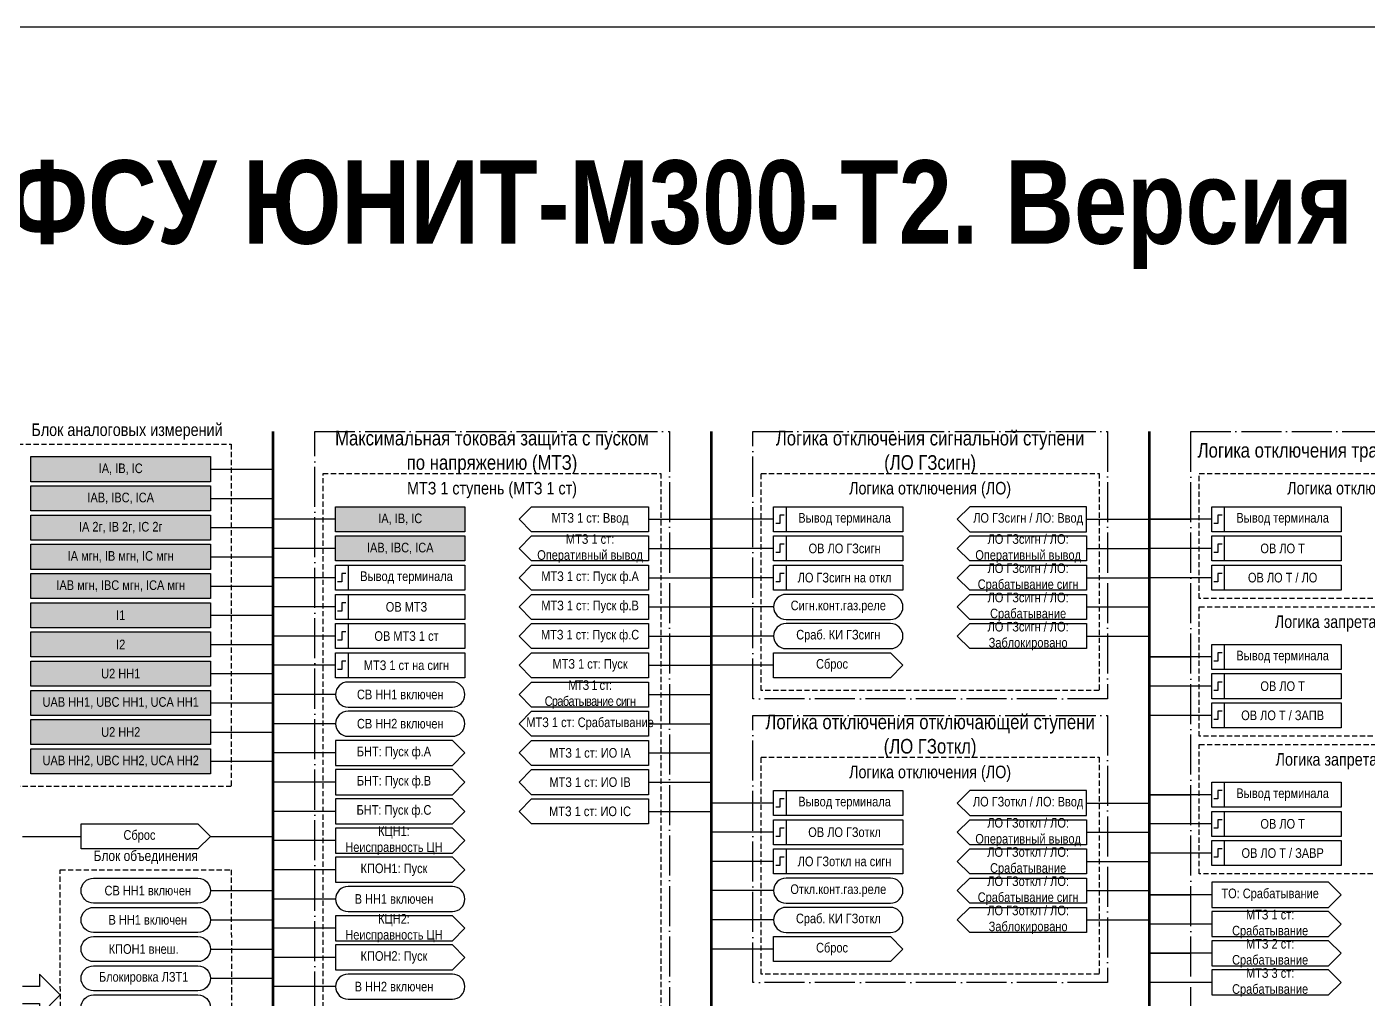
# Model space of a CAD drawing. Header units: millimetres. Extents: x -2016 to 1983, y 0 to 841.
# Drawn here: x -1825 to -1503.5, y 608 to 841 of the extents above; entities that cross this region are included whole.
import ezdxf

# ---------------------------------------------------------------- set-up
doc = ezdxf.new("R2010")
doc.units = ezdxf.units.MM
doc.linetypes.add('ACAD_ISO04W100', pattern=[30, 24, -3, 0, -3])
doc.linetypes.add('штриховая2', pattern=[0.375, 0.25, -0.125])
doc.layers.add('TEXT', color=7, linetype='Continuous', lineweight=25)
doc.layers.add('Основная', color=7, linetype='Continuous')
doc.styles.add('2.5_Gost_RD', font='ARIALN.TTF', dxfattribs={"height": 2.5})
doc.styles.add('3.5_Gost_RD', font='ARIALN.TTF', dxfattribs={"height": 3.5})

msp = doc.modelspace()

# ---------------------------------------------------------------- hatches: boundary and pattern name
at = {"ltscale": 100, "true_color": 0xef8637}
h = msp.add_hatch(color=30, dxfattribs=at)
h.dxf.hatch_style = 1
h.paths.add_polyline_path([(-1824, 738), (-1781, 738), (-1781, 732), (-1824, 732)])
h = msp.add_hatch(color=30, dxfattribs=at)
h.dxf.hatch_style = 1
h.paths.add_polyline_path([(-1824, 731), (-1781, 731), (-1781, 725), (-1824, 725)])
h = msp.add_hatch(color=30, dxfattribs=at)
h.dxf.hatch_style = 1
h.paths.add_polyline_path([(-1824, 724), (-1781, 724), (-1781, 718), (-1824, 718)])
h = msp.add_hatch(color=30, dxfattribs=at)
h.dxf.hatch_style = 1
h.paths.add_polyline_path([(-1751, 726), (-1720, 726), (-1720, 720), (-1751, 720)])
h = msp.add_hatch(color=30, dxfattribs=at)
h.dxf.hatch_style = 1
h.paths.add_polyline_path([(-1824, 717), (-1781, 717), (-1781, 711), (-1824, 711)])
h = msp.add_hatch(color=30, dxfattribs=at)
h.dxf.hatch_style = 1
h.paths.add_polyline_path([(-1751, 719), (-1720, 719), (-1720, 713), (-1751, 713)])
h = msp.add_hatch(color=30, dxfattribs=at)
h.dxf.hatch_style = 1
h.paths.add_polyline_path([(-1824, 710), (-1781, 710), (-1781, 704), (-1824, 704)])
h = msp.add_hatch(color=30, dxfattribs=at)
h.dxf.hatch_style = 1
h.paths.add_polyline_path([(-1824, 703), (-1781, 703), (-1781, 697), (-1824, 697)])
h = msp.add_hatch(color=30, dxfattribs=at)
h.dxf.hatch_style = 1
h.paths.add_polyline_path([(-1824, 696), (-1781, 696), (-1781, 690), (-1824, 690)])
h = msp.add_hatch(color=30, dxfattribs=at)
h.dxf.hatch_style = 1
h.paths.add_polyline_path([(-1824, 689), (-1781, 689), (-1781, 683), (-1824, 683)])
h = msp.add_hatch(color=30, dxfattribs=at)
h.dxf.hatch_style = 1
h.paths.add_polyline_path([(-1824, 682), (-1781, 682), (-1781, 676), (-1824, 676)])
h = msp.add_hatch(color=30, dxfattribs=at)
h.dxf.hatch_style = 1
h.paths.add_polyline_path([(-1824, 675), (-1781, 675), (-1781, 669), (-1824, 669)])
h = msp.add_hatch(color=30, dxfattribs=at)
h.dxf.hatch_style = 1
h.paths.add_polyline_path([(-1824, 668), (-1781, 668), (-1781, 662), (-1824, 662)])

# ---------------------------------------------------------------- linework, layer by layer
at = {"lineweight": 100, "ltscale": 100}
for p, q in [((-1766, 744), (-1766, 100)), ((-1661, 744), (-1661, 100)), ((-1556, 744), (-1556, 100))]:
    msp.add_line(p, q, dxfattribs=at)
at = {"ltscale": 100}
for p, q in [((-1781, 735), (-1766, 735)), ((-1781, 728), (-1766, 728)), ((-1781, 721), (-1766, 721)), ((-1751, 723), (-1766, 723)), ((-1676, 723), (-1661, 723)), ((-1646, 723), (-1661, 723)), ((-1571, 723), (-1556, 723)), ((-1541, 723), (-1556, 723)), ((-1556, 723), (-1546, 723)), ((-1781, 714), (-1766, 714)), ((-1751, 716), (-1766, 716)), ((-1676, 716), (-1661, 716)), ((-1646, 716), (-1661, 716)), ((-1571, 716), (-1556, 716)), ((-1541, 716), (-1556, 716)), ((-1751, 709), (-1766, 709)), ((-1676, 709), (-1661, 709)), ((-1646, 709), (-1661, 709)), ((-1571, 709), (-1556, 709)), ((-1541, 709), (-1556, 709)), ((-1781, 707), (-1766, 707)), ((-1751, 702), (-1766, 702)), ((-1676, 702), (-1661, 702)), ((-1646, 702), (-1661, 702)), ((-1571, 702), (-1556, 702)), ((-1781, 700), (-1766, 700)), ((-1751, 695), (-1766, 695)), ((-1676, 695), (-1661, 695)), ((-1646, 695), (-1661, 695)), ((-1571, 695), (-1556, 695)), ((-1781, 693), (-1766, 693)), ((-1541, 690), (-1556, 690)), ((-1556, 690), (-1546, 690)), ((-1781, 686), (-1766, 686)), ((-1751, 688), (-1766, 688)), ((-1676, 688), (-1661, 688)), ((-1646, 688), (-1661, 688)), ((-1541, 683), (-1556, 683)), ((-1781, 679), (-1766, 679)), ((-1751, 681), (-1766, 681)), ((-1676, 681), (-1661, 681)), ((-1541, 676), (-1556, 676)), ((-1781, 672), (-1766, 672)), ((-1751, 674), (-1766, 674)), ((-1676, 674), (-1661, 674)), ((-1751, 667), (-1766, 667)), ((-1676, 667), (-1661, 667)), ((-1781, 665), (-1766, 665)), ((-1751, 660), (-1766, 660)), ((-1676, 660), (-1661, 660)), ((-1541, 657), (-1556, 657)), ((-1556, 657), (-1546, 657)), ((-1751, 653), (-1766, 653)), ((-1676, 653), (-1661, 653)), ((-1646, 655), (-1661, 655)), ((-1571, 655), (-1556, 655)), ((-1541, 650), (-1556, 650)), ((-1781, 647), (-1766, 647)), ((-1646, 648), (-1661, 648)), ((-1571, 648), (-1556, 648)), ((-1751, 646), (-1766, 646)), ((-1541, 643), (-1556, 643)), ((-1646, 641), (-1661, 641)), ((-1571, 641), (-1556, 641)), ((-1751, 639), (-1766, 639)), ((-1781, 634), (-1766, 634)), ((-1646, 634), (-1661, 634)), ((-1571, 634), (-1556, 634)), ((-1751, 632), (-1766, 632)), ((-1541, 633), (-1556, 633)), ((-1556, 633), (-1546, 633)), ((-1781, 627), (-1766, 627)), ((-1646, 627), (-1661, 627)), ((-1571, 627), (-1556, 627)), ((-1751, 625), (-1766, 625)), ((-1541, 626), (-1556, 626)), ((-1781, 620), (-1766, 620)), ((-1751, 618), (-1766, 618)), ((-1646, 620), (-1661, 620)), ((-1541, 619), (-1556, 619)), ((-1556, 619), (-1546, 619)), ((-1781, 613), (-1766, 613)), ((-1751, 611), (-1766, 611)), ((-1541, 612), (-1556, 612))]:
    msp.add_line(p, q, dxfattribs=at)
at = {"color": 3, "ltscale": 100}
msp.add_lwpolyline([(-2016, 841), (-1000, 841), (-1000, 0), (-2016, 0)], close=True, dxfattribs=at)
at = {"color": 251, "linetype": 'ACAD_ISO04W100', "lineweight": 30, "ltscale": 0.4, "true_color": 0x58595b}
for points in [[(-1756, 744), (-1671, 744), (-1671, 121), (-1756, 121)], [(-1651, 744), (-1566, 744), (-1566, 680), (-1651, 680)], [(-1546, 744), (-1461, 744), (-1461, 565), (-1546, 565)], [(-1651, 676), (-1566, 676), (-1566, 612), (-1651, 612)]]:
    msp.add_lwpolyline(points, close=True, dxfattribs=at)
at = {"color": 7, "linetype": 'штриховая2', "ltscale": 5}
for points in [[(-1829, 741), (-1776, 741), (-1776, 659), (-1829, 659)], [(-1817, 639), (-1776, 639), (-1775.5, 173), (-1816.5, 173)]]:
    msp.add_lwpolyline(points, close=True, dxfattribs=at)
at = {"ltscale": 100}
for points in [[(-1824, 738), (-1781, 738), (-1781, 732), (-1824, 732)], [(-1824, 731), (-1781, 731), (-1781, 725), (-1824, 725)], [(-1824, 724), (-1781, 724), (-1781, 718), (-1824, 718)], [(-1751, 726), (-1720, 726), (-1720, 720), (-1751, 720)], [(-1676, 726), (-1676, 720), (-1704, 720), (-1707, 723), (-1704, 726)], [(-1646, 726), (-1643, 726), (-1643, 720), (-1646, 720)], [(-1646, 726), (-1615, 726), (-1615, 720), (-1646, 720)], [(-1599, 726), (-1602, 723), (-1599, 720), (-1571, 720), (-1571, 726)], [(-1541, 726), (-1538, 726), (-1538, 720), (-1541, 720)], [(-1541, 726), (-1510, 726), (-1510, 720), (-1541, 720)], [(-1824, 717), (-1781, 717), (-1781, 711), (-1824, 711)], [(-1751, 719), (-1720, 719), (-1720, 713), (-1751, 713)], [(-1676, 719), (-1676, 713), (-1704, 713), (-1707, 716), (-1704, 719)], [(-1646, 719), (-1643, 719), (-1643, 713), (-1646, 713)], [(-1646, 719), (-1615, 719), (-1615, 713), (-1646, 713)], [(-1599, 719), (-1571, 719), (-1571, 713), (-1599, 713), (-1602, 716)], [(-1541, 719), (-1538, 719), (-1538, 713), (-1541, 713)], [(-1541, 719), (-1510, 719), (-1510, 713), (-1541, 713)], [(-1751, 712), (-1748, 712), (-1748, 706), (-1751, 706)], [(-1751, 712), (-1720, 712), (-1720, 706), (-1751, 706)], [(-1676, 712), (-1676, 706), (-1704, 706), (-1707, 709), (-1704, 712)], [(-1646, 712), (-1643, 712), (-1643, 706), (-1646, 706)], [(-1646, 712), (-1615, 712), (-1615, 706), (-1646, 706)], [(-1541, 712), (-1538, 712), (-1538, 706), (-1541, 706)], [(-1541, 712), (-1510, 712), (-1510, 706), (-1541, 706)], [(-1824, 710), (-1781, 710), (-1781, 704), (-1824, 704)], [(-1751, 705), (-1748, 705), (-1748, 699), (-1751, 699)], [(-1751, 705), (-1720, 705), (-1720, 699), (-1751, 699)], [(-1676, 705), (-1676, 699), (-1704, 699), (-1707, 702), (-1704, 705)], [(-1824, 703), (-1781, 703), (-1781, 697), (-1824, 697)], [(-1751, 698), (-1748, 698), (-1748, 692), (-1751, 692)], [(-1751, 698), (-1720, 698), (-1720, 692), (-1751, 692)], [(-1676, 698), (-1676, 692), (-1704, 692), (-1707, 695), (-1704, 698)], [(-1824, 696), (-1781, 696), (-1781, 690), (-1824, 690)], [(-1541, 693), (-1538, 693), (-1538, 687), (-1541, 687)], [(-1541, 693), (-1510, 693), (-1510, 687), (-1541, 687)], [(-1824, 689), (-1781, 689), (-1781, 683), (-1824, 683)], [(-1751, 691), (-1748, 691), (-1748, 685), (-1751, 685)], [(-1751, 691), (-1720, 691), (-1720, 685), (-1751, 685)], [(-1676, 691), (-1676, 685), (-1704, 685), (-1707, 688), (-1704, 691)], [(-1541, 686), (-1538, 686), (-1538, 680), (-1541, 680)], [(-1541, 686), (-1510, 686), (-1510, 680), (-1541, 680)], [(-1824, 682), (-1781, 682), (-1781, 676), (-1824, 676)], [(-1676, 684), (-1676, 678), (-1704, 678), (-1707, 681), (-1704, 684)], [(-1541, 679), (-1538, 679), (-1538, 673), (-1541, 673)], [(-1541, 679), (-1510, 679), (-1510, 673), (-1541, 673)], [(-1676, 677), (-1676, 671), (-1704, 671), (-1707, 674), (-1704, 677)], [(-1824, 675), (-1781, 675), (-1781, 669), (-1824, 669)], [(-1676, 670), (-1676, 664), (-1704, 664), (-1707, 667), (-1704, 670)], [(-1824, 668), (-1781, 668), (-1781, 662), (-1824, 662)], [(-1676, 663), (-1676, 657), (-1704, 657), (-1707, 660), (-1704, 663)], [(-1541, 660), (-1538, 660), (-1538, 654), (-1541, 654)], [(-1541, 660), (-1510, 660), (-1510, 654), (-1541, 654)], [(-1676, 656), (-1676, 650), (-1704, 650), (-1707, 653), (-1704, 656)], [(-1646, 658), (-1643, 658), (-1643, 652), (-1646, 652)], [(-1646, 658), (-1615, 658), (-1615, 652), (-1646, 652)], [(-1599, 658), (-1602, 655), (-1599, 652), (-1571, 652), (-1571, 658)], [(-1541, 653), (-1538, 653), (-1538, 647), (-1541, 647)], [(-1541, 653), (-1510, 653), (-1510, 647), (-1541, 647)], [(-1646, 651), (-1643, 651), (-1643, 645), (-1646, 645)], [(-1646, 651), (-1615, 651), (-1615, 645), (-1646, 645)], [(-1599, 651), (-1571, 651), (-1571, 645), (-1599, 645), (-1602, 648)], [(-1646, 644), (-1643, 644), (-1643, 638), (-1646, 638)], [(-1646, 644), (-1615, 644), (-1615, 638), (-1646, 638)], [(-1541, 646), (-1538, 646), (-1538, 640), (-1541, 640)], [(-1541, 646), (-1510, 646), (-1510, 640), (-1541, 640)]]:
    msp.add_lwpolyline(points, close=True, dxfattribs=at)
at = {"linetype": 'штриховая2', "ltscale": 5}
for points in [[(-1754, 734), (-1673, 734), (-1673, 606), (-1754, 606)], [(-1649, 734), (-1568, 734), (-1568, 682), (-1649, 682)], [(-1544, 734), (-1463, 734), (-1463, 704), (-1544, 704)], [(-1544, 702), (-1463, 702), (-1463, 671), (-1544, 671)], [(-1544, 669), (-1463, 669), (-1463, 638), (-1544, 638)], [(-1649, 666), (-1568, 666), (-1568, 614), (-1649, 614)]]:
    msp.add_lwpolyline(points, close=True, dxfattribs=at)
at = {"lineweight": 30, "ltscale": 100}
for points in [[(-1643.5, 724), (-1644.5, 724), (-1644.5, 722), (-1645.5, 722)], [(-1538.5, 724), (-1539.5, 724), (-1539.5, 722), (-1540.5, 722)], [(-1643.5, 717), (-1644.5, 717), (-1644.5, 715), (-1645.5, 715)], [(-1538.5, 717), (-1539.5, 717), (-1539.5, 715), (-1540.5, 715)], [(-1748.5, 710), (-1749.5, 710), (-1749.5, 708), (-1750.5, 708)], [(-1643.5, 710), (-1644.5, 710), (-1644.5, 708), (-1645.5, 708)], [(-1538.5, 710), (-1539.5, 710), (-1539.5, 708), (-1540.5, 708)], [(-1748.5, 703), (-1749.5, 703), (-1749.5, 701), (-1750.5, 701)], [(-1748.5, 696), (-1749.5, 696), (-1749.5, 694), (-1750.5, 694)], [(-1748.5, 689), (-1749.5, 689), (-1749.5, 687), (-1750.5, 687)], [(-1538.5, 691), (-1539.5, 691), (-1539.5, 689), (-1540.5, 689)], [(-1538.5, 684), (-1539.5, 684), (-1539.5, 682), (-1540.5, 682)], [(-1538.5, 677), (-1539.5, 677), (-1539.5, 675), (-1540.5, 675)], [(-1643.5, 656), (-1644.5, 656), (-1644.5, 654), (-1645.5, 654)], [(-1538.5, 658), (-1539.5, 658), (-1539.5, 656), (-1540.5, 656)], [(-1538.5, 651), (-1539.5, 651), (-1539.5, 649), (-1540.5, 649)], [(-1643.5, 649), (-1644.5, 649), (-1644.5, 647), (-1645.5, 647)], [(-1538.5, 644), (-1539.5, 644), (-1539.5, 642), (-1540.5, 642)], [(-1643.5, 642), (-1644.5, 642), (-1644.5, 640), (-1645.5, 640)]]:
    msp.add_lwpolyline(points, dxfattribs=at)
at = {"ltscale": 100}
for points in [[(-1602, 709), (-1599, 712), (-1571, 712), (-1571, 706), (-1599, 706), (-1602, 709)], [(-1602, 702), (-1599, 705), (-1571, 705), (-1571, 699), (-1599, 699), (-1602, 702)], [(-1602, 695), (-1599, 698), (-1571, 698), (-1571, 692), (-1599, 692), (-1602, 695)], [(-1646, 691), (-1618, 691), (-1615, 688), (-1618, 685), (-1646, 685), (-1646, 691)], [(-1720, 667), (-1723, 670), (-1751, 670), (-1751, 664), (-1723, 664), (-1720, 667)], [(-1720, 660), (-1723, 663), (-1751, 663), (-1751, 657), (-1723, 657), (-1720, 660)], [(-1720, 653), (-1723, 656), (-1751, 656), (-1751, 650), (-1723, 650), (-1720, 653)], [(-1812, 650), (-1784, 650), (-1781, 647), (-1784, 644), (-1812, 644), (-1812, 650)], [(-1826, 647), (-1812, 647)], [(-1720, 646), (-1723, 649), (-1751, 649), (-1751, 643), (-1723, 643), (-1720, 646)], [(-1602, 641), (-1599, 644), (-1571, 644), (-1571, 638), (-1599, 638), (-1602, 641)], [(-1720, 639), (-1723, 642), (-1751, 642), (-1751, 636), (-1723, 636), (-1720, 639)], [(-1602, 634), (-1599, 637), (-1571, 637), (-1571, 631), (-1599, 631), (-1602, 634)], [(-1510, 633), (-1513, 636), (-1541, 636), (-1541, 630), (-1513, 630), (-1510, 633)], [(-1720, 625), (-1723, 628), (-1751, 628), (-1751, 622), (-1723, 622), (-1720, 625)], [(-1602, 627), (-1599, 630), (-1571, 630), (-1571, 624), (-1599, 624), (-1602, 627)], [(-1510, 626), (-1513, 629), (-1541, 629), (-1541, 623), (-1513, 623), (-1510, 626)], [(-1720, 618), (-1723, 621), (-1751, 621), (-1751, 615), (-1723, 615), (-1720, 618)], [(-1646, 623), (-1618, 623), (-1615, 620), (-1618, 617), (-1646, 617), (-1646, 623)], [(-1510, 619), (-1513, 622), (-1541, 622), (-1541, 616), (-1513, 616), (-1510, 619)], [(-1510, 612), (-1513, 615), (-1541, 615), (-1541, 609), (-1513, 609), (-1510, 612)], [(-1826, 607), (-1822, 607), (-1822, 604), (-1817, 609), (-1822, 614), (-1822, 611), (-1826, 611)]]:
    msp.add_lwpolyline(points, dxfattribs=at)
for points in [[(-1643, 699), (-1618, 699, 1), (-1618, 705), (-1643, 705, 1)], [(-1643, 692), (-1618, 692, 1), (-1618, 698), (-1643, 698, 1)], [(-1748, 678), (-1723, 678, 1), (-1723, 684), (-1748, 684, 1)], [(-1748, 671), (-1723, 671, 1), (-1723, 677), (-1748, 677, 1)], [(-1809, 631, -1), (-1809, 637), (-1784, 637, -1), (-1784, 631)], [(-1643, 631), (-1618, 631, 1), (-1618, 637), (-1643, 637, 1)], [(-1748, 629), (-1723, 629, 1), (-1723, 635), (-1748, 635, 1)], [(-1809, 624, -1), (-1809, 630), (-1784, 630, -1), (-1784, 624)], [(-1643, 624), (-1618, 624, 1), (-1618, 630), (-1643, 630, 1)], [(-1809, 617, -1), (-1809, 623), (-1784, 623, -1), (-1784, 617)], [(-1809, 610, -1), (-1809, 616), (-1784, 616, -1), (-1784, 610)], [(-1748, 608), (-1723, 608, 1), (-1723, 614), (-1748, 614, 1)], [(-1809, 603, -1), (-1809, 609), (-1784, 609, -1), (-1784, 603)]]:
    msp.add_lwpolyline(points, format="xyb", close=True, dxfattribs=at)

# ---------------------------------------------------------------- texts
at = {"ltscale": 100, "attachment_point": 5}
for s, insert, char_height, width, style in [('{\\fArial Narrow|b1|i0|c204|p34;ФСУ ЮНИТ-М300-Т2. Версия 2.1 Разработка  версии 2.2}', (-1515, 796), 20, 1350, '2.5_Gost_RD'), ('Логика отключения (ЛО)', (-1503.5, 730), 3, 81, '3.5_Gost_RD'), ('МТЗ 1 ст: Ввод', (-1690, 723), 2.3, 28, '2.5_Gost_RD'), ('МТЗ 1 ст: Оперативный вывод', (-1690, 716), 2.3, 28, '2.5_Gost_RD'), ('МТЗ 1 ст: Пуск ф.А', (-1690, 709), 2.3, 28, '2.5_Gost_RD'), ('МТЗ 1 ст: Пуск ф.В', (-1690, 702), 2.3, 28, '2.5_Gost_RD'), ('Логика запрета АПВ (ЗАПВ)', (-1503.5, 698), 3, 81, '3.5_Gost_RD'), ('МТЗ 1 ст: Пуск ф.С', (-1690, 695), 2.3, 28, '2.5_Gost_RD'), ('МТЗ 1 ст: Пуск', (-1690, 688), 2.3, 28, '2.5_Gost_RD'), ('Сброс', (-1632, 688), 2.3, 28, '2.5_Gost_RD'), ('СВ НН1 включен', (-1735.5, 681), 2.3, 31, '2.5_Gost_RD'), ('{\\T0.9;МТЗ 1 ст: Срабатывание сигн}', (-1690, 681), 2.3, 26.88, '2.5_Gost_RD'), ('СВ НН2 включен', (-1735.5, 674), 2.3, 31, '2.5_Gost_RD'), ('МТЗ 1 ст: Срабатывание ', (-1690, 674), 2.3, 29.4401, '2.5_Gost_RD'), ('МТЗ 1 ст: ИО IА', (-1690, 667), 2.3, 28, '2.5_Gost_RD'), ('Логика запрета АВР (ЗАВР)', (-1503.5, 665), 3, 81, '3.5_Gost_RD'), ('МТЗ 1 ст: ИО IВ', (-1690, 660), 2.3, 28, '2.5_Gost_RD'), ('МТЗ 1 ст: ИО IС', (-1690, 653), 2.3, 28, '2.5_Gost_RD'), ('Сброс', (-1798, 647), 2.3, 28, '2.5_Gost_RD'), ('КЦН1: Неисправность ЦН', (-1737, 646), 2.3, 24.275, '2.5_Gost_RD'), ('Блок объединения', (-1796.5, 642), 2.5, 41, '2.5_Gost_RD'), ('КПОН1: Пуск', (-1737, 639), 2.3, 28, '2.5_Gost_RD'), ('СВ НН1 включен', (-1796, 634), 2.3, 31, '2.5_Gost_RD'), ('В НН1 включен', (-1737, 632), 2.3, 28, '2.5_Gost_RD'), ('В НН1 включен', (-1796, 627), 2.3, 28, '2.5_Gost_RD'), ('КЦН2: Неисправность ЦН', (-1737, 625), 2.3, 24.1147, '2.5_Gost_RD'), ('МТЗ 1 ст: Срабатывание ', (-1527, 626), 2.3, 28, '2.5_Gost_RD'), ('КПОН1 внеш.', (-1797, 620), 2.3, 31, '2.5_Gost_RD'), ('Сброс', (-1632, 620), 2.3, 28, '2.5_Gost_RD'), ('МТЗ 2 ст: Срабатывание ', (-1527, 619), 2.3, 28, '2.5_Gost_RD'), ('КПОН2: Пуск', (-1737, 618), 2.3, 28, '2.5_Gost_RD'), ('МТЗ 3 ст: Срабатывание ', (-1527, 612), 2.3, 28, '2.5_Gost_RD'), ('В НН2 включен', (-1737, 611), 2.3, 28, '2.5_Gost_RD')]:
    msp.add_mtext(s, dxfattribs=dict(at, insert=insert, char_height=char_height, width=width, style=style))
at = {"color": 30, "ltscale": 100, "true_color": 0xef8637, "attachment_point": 5, "style": '3.5_Gost_RD'}
for s, insert, char_height, width in [('Максимальная токовая защита с пуском по напряжению (МТЗ)', (-1713.5, 739), 3.5, 76.8816), ('Логика отключения сигнальной ступени (ЛО ГЗсигн) ', (-1608.5, 739), 3.5, 80.7457), ('МТЗ 1 ступень (МТЗ 1 ст)', (-1713.5, 730), 3, 81), ('Логика отключения (ЛО)', (-1608.5, 730), 3, 81), ('Логика отключения отключающей ступени (ЛО ГЗоткл) ', (-1608.5, 671), 3.5, 85), ('Логика отключения (ЛО)', (-1608.5, 662), 3, 81)]:
    msp.add_mtext(s, dxfattribs=dict(at, insert=insert, char_height=char_height, width=width))
at = {"color": 1, "ltscale": 100, "insert": (-1503.5, 739), "char_height": 3.5, "width": 85, "attachment_point": 5, "style": '3.5_Gost_RD'}
msp.add_mtext('{\\C30;\\c1938679;Логика отключения трансформатора (ЛО Т)}', dxfattribs=at)
at = {"color": 0, "ltscale": 100, "char_height": 2.3, "attachment_point": 5, "style": '2.5_Gost_RD'}
for s, insert, width in [('{\\C256;IA, IB, IC}', (-1802.5, 735), 35.725), ('{\\C256;IAB, IBC, ICA}', (-1802.5, 728), 35.725), ('{\\C256;IA, IB, IC}', (-1735.5, 723), 23.725), ('{\\C256;Вывод терминала}', (-1524, 723), 28), ('{\\C256;IA 2г, IB 2г, IC 2г}', (-1802.5, 721), 35.725), ('{\\C256;IAB, IBC, ICA}', (-1735.5, 716), 23.725), ('{\\C256;IA мгн, IB мгн, IC мгн}', (-1802.5, 714), 43), ('{\\C256;IAB мгн, IBC мгн, ICA мгн}', (-1802.5, 707), 43), ('{\\C256;Вывод терминала}', (-1734, 709), 28), ('{\\C256;I1}', (-1802.5, 700), 43), ('{\\C256;I2}', (-1802.5, 693), 43), ('{\\C256;Вывод терминала}', (-1524, 690), 28), ('{\\C256;МТЗ 1 ст на сигн}', (-1734, 688), 28), ('{\\C256;U2 НН1}', (-1802.5, 686), 43), ('{\\C256;UAB НН1, UBC НН1, UCA НН1}', (-1802.5, 679), 43), ('{\\C256;U2 НН2}', (-1802.5, 672), 43), ('{\\C256;UAB НН2, UBC НН2, UCA НН2}', (-1802.5, 665), 43), ('{\\C256;Вывод терминала}', (-1524, 657), 28)]:
    msp.add_mtext(s, dxfattribs=dict(at, insert=insert, width=width))
at = {"layer": 'TEXT', "ltscale": 100, "attachment_point": 5, "style": '2.5_Gost_RD'}
for s, insert, char_height, width in [('Блок аналоговых измерений', (-1801, 744), 3, 58.1947), ('ЛО ГЗсигн / ЛО: Ввод', (-1585, 723), 2.3, 28), ('ЛО ГЗсигн / ЛО: Оперативный вывод', (-1585, 716), 2.3, 31.5683), ('ЛО ГЗсигн / ЛО: Срабатывание сигн', (-1585, 709), 2.3, 28), ('ЛО ГЗсигн / ЛО: Срабатывание', (-1585, 702), 2.3, 28), ('\\A1;Сигн.конт.газ.реле', (-1630.5, 702), 2.3, 31), ('ЛО ГЗсигн / ЛО: Заблокировано', (-1585, 695), 2.3, 31.0696), ('\\A1;Сраб. КИ ГЗсигн', (-1630.5, 695), 2.3, 31), ('БНТ: Пуск ф.А', (-1737, 667), 2.3, 28), ('БНТ: Пуск ф.В', (-1737, 660), 2.3, 28), ('ЛО ГЗоткл / ЛО: Ввод', (-1585, 655), 2.3, 28), ('БНТ: Пуск ф.С', (-1737, 653), 2.3, 28), ('ЛО ГЗоткл / ЛО: Оперативный вывод', (-1585, 648), 2.3, 35.6726), ('ЛО ГЗоткл / ЛО: Срабатывание', (-1585, 641), 2.3, 28), ('ЛО ГЗоткл / ЛО: Срабатывание сигн', (-1585, 634), 2.3, 28.2786), ('\\A1;Откл.конт.газ.реле', (-1630.5, 634), 2.3, 31), ('ЛО ГЗоткл / ЛО: Заблокировано', (-1585, 627), 2.3, 33.8497), ('\\A1;Сраб. КИ ГЗоткл', (-1630.5, 627), 2.3, 31), ('\\A1;Блокировка ЛЗТ1', (-1797, 613), 2.3, 31)]:
    msp.add_mtext(s, dxfattribs=dict(at, insert=insert, char_height=char_height, width=width))
at = {"layer": 'TEXT', "color": 0, "ltscale": 100, "char_height": 2.3, "width": 28, "attachment_point": 5, "style": '2.5_Gost_RD'}
for s, insert in [('{\\C256;Вывод терминала}', (-1629, 723)), ('{\\C256;ОВ ЛО ГЗсигн}', (-1629, 716)), ('{\\C256;ОВ ЛО Т}', (-1524, 716)), ('{\\C256;ЛО ГЗсигн на откл}', (-1629, 709)), ('{\\C256;ОВ ЛО Т / ЛО}', (-1524, 709)), ('{\\C256;ОВ МТЗ}', (-1734, 702)), ('{\\C256;ОВ МТЗ 1 ст}', (-1734, 695)), ('{\\C256;ОВ ЛО Т}', (-1524, 683)), ('{\\C256;Вывод терминала}', (-1629, 655)), ('{\\C256;ОВ ЛО Т}', (-1524, 650)), ('{\\C256;ОВ ЛО ГЗоткл}', (-1629, 648)), ('{\\C256;ЛО ГЗоткл на сигн}', (-1629, 641))]:
    msp.add_mtext(s, dxfattribs=dict(at, insert=insert))
at = {"layer": 'Основная', "color": 0, "ltscale": 100, "char_height": 2.3, "width": 28, "attachment_point": 5, "style": '2.5_Gost_RD'}
for s, insert in [('{\\C256;ОВ ЛО Т / ЗАПВ}', (-1524, 676)), ('{\\C256;ОВ ЛО Т / ЗАВР}', (-1524, 643)), ('{\\C256;ТО: Срабатывание}', (-1527, 633))]:
    msp.add_mtext(s, dxfattribs=dict(at, insert=insert))

doc.saveas('drawing.dxf')
